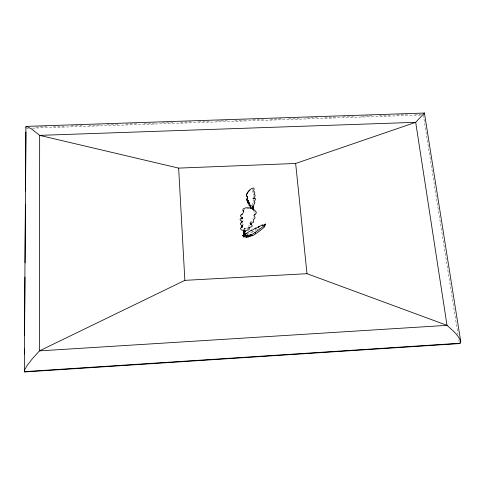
<?xml version="1.0" encoding="UTF-8"?>
<svg xmlns="http://www.w3.org/2000/svg" width="485" height="485" viewBox="0 0 485 485"><rect width="100%" height="100%" fill="white"/><g stroke="black" fill="none" stroke-linecap="round" stroke-linejoin="round"><path stroke-width="0.36" stroke-dasharray="2.42 1.82" d="M247.52 229.393L247.55 227.95A2.298 1.231 11.2 0 0 247.835 227.92M252.752 231.557C251.012 233.873 257.553 228.199 255.874 230.411M244.373 230.017L244.743 228.35L244.204 228.229A2.407 1.285 11.4 0 1 243.13 228.029M243.615 230.442L244.204 228.229M259.233 228.587L259.445 228.265L258.887 228.514M251.509 205.379L252.352 205.034M257.056 229.757L258.178 228.968M252.63 231.581L248.92 234.146L247.308 232.994M35.811 127.082L47.16 126.7M53.217 126.494L65.323 126.088M71.374 125.888L82.729 125.506M88.779 125.3L100.886 124.894M106.942 124.687L119.049 124.281M125.857 124.057L137.206 123.675M144.015 123.445L155.37 123.063M162.178 122.832L173.527 122.45M180.335 122.22L190.932 121.868M198.498 121.614L209.09 121.256M216.656 121.001L227.253 120.644M234.819 120.389L245.41 120.037M252.976 119.783L263.573 119.425M270.381 119.195L281.73 118.813M288.545 118.582L299.136 118.231M306.702 117.976L317.293 117.619M324.865 117.364L335.456 117.006M343.022 116.752L353.613 116.4M361.186 116.145L371.777 115.788M379.343 115.533L389.934 115.175M396.748 114.945L407.339 114.593M414.905 114.339L421.72 114.108M26.372 128.355L28.639 128.282M32.422 128.155L421.065 115.042M241.876 223.555L243.337 224.622A2.928 1.57 11.5 0 1 243.337 224.828M244.743 228.35L245.44 229.078A3.274 1.746 11.1 0 1 247.55 227.95M251.812 205.082L252.733 206.513M255.625 228.374L256.104 230.187M423.332 114.963L458.01 334.62M458.84 339.846L459.307 342.834M252.855 190.587A3.249 1.285 -52.3 0 1 252.752 190.908A2.643 1.043 -52.4 0 0 252.988 192.278A3.516 1.382 -52.2 0 1 253.406 192.563M252.097 189.229A3.249 1.285 -52.3 0 1 252.794 189.417M252.127 221.518A3.086 1.673 11.1 0 1 250.715 221.833A1.267 0.685 11.1 0 0 250.302 221.9M248.714 226.186A1.503 0.806 11.1 0 1 249.751 225.416M253.564 210.957A4.08 2.249 11.2 0 1 253.964 211.211M254.304 211.49A4.08 2.249 11.2 0 1 254.595 211.787M254.813 212.097A4.08 2.249 11.2 0 1 255.061 212.715M253.443 215.789A3.328 1.825 10.9 0 1 253.394 215.104M244.21 209.478A5.693 3.14 11.3 0 1 244.937 209.108M246.804 208.708A5.693 3.14 11.3 0 1 248.975 208.805M253.976 217.062A4.413 2.413 11.2 0 1 253.855 217.71M252.643 218.826A2.201 1.2 10.9 0 1 252.837 218.656M241.936 219.814A2.249 1.225 11.4 0 0 242.288 220.002A1.285 0.697 11.5 0 1 242.512 220.093M243.088 220.602A1.285 0.697 11.5 0 1 243.118 220.881M253.4 194.982A1.752 0.685 -52.3 0 1 253.309 194.097A3.516 1.382 -52.2 0 0 253.388 193.854M253.431 200.214A1.2 0.467 -52.1 0 0 253.34 201.251A1.837 0.709 -52 0 1 253.449 201.275M253.358 202.56A1.837 0.709 -52 0 1 253.103 202.979A2.619 1.006 -52.1 0 0 252.339 204.912M253.904 199.456A2.013 0.782 -52.1 0 1 253.528 200.075M252.818 198.383A1.006 0.394 -52.2 0 1 252.8 197.88M253.819 195.801A2.455 0.958 -52.2 0 1 253.673 196.298M253.412 196.849A2.455 0.958 -52.2 0 1 253.249 197.134"/><path stroke-width="0.73" d="M24.365 353.989L25.893 126.809L26.627 126.373L424.417 113.047L460.75 341.737L460.665 342.634L459.428 343.586L24.784 371.953L24.25 371.061L24.492 370.103L27.209 365.381L32.501 358.573L39.443 350.879L184.858 280.354L306.993 273.692L447.018 325.344C452.172 330.127 458.513 334.796 460.75 341.737M24.784 371.953L24.341 371.643L24.492 349.03M24.583 335.414L24.977 277.171M25.068 262.803L25.462 204.561M25.553 190.944L25.947 131.95M244.44 229.811L243.234 235.661L244.294 230.411M243.234 235.661L244.246 230.575L243.615 230.442A2.795 1.491 11.4 0 1 240.633 229.017A2.795 1.491 11.4 0 1 241.821 227.386L242.664 225.598A2.407 1.285 11.4 0 0 241.869 227.307M244.973 231.09L243.888 235.789L243.343 236.213L242.797 235.734L243.428 235.243L251.745 229.993L251.151 230.793A4.329 0.34 -36.5 0 0 251.576 230.642L255.171 228.235L255.971 227.938L255.51 228.665L259.505 226.125L258.384 227.319L259.081 226.889A4.504 0.364 -36.5 0 1 262.33 225.082A10.33 0.843 -36.4 0 0 264.179 224.688A6.857 0.564 -36.4 0 1 265.562 224.076L265.531 224.185A8.609 0.709 -36.5 0 1 255.019 232.491A6.178 0.509 -36.5 0 1 251.2 234.522A5.038 0.412 -36.5 0 0 249.878 234.976A6.644 0.54 -36.5 0 1 248.144 235.577L249.696 236.401A5.699 0.473 -36.5 0 0 251.194 235.892A4.31 0.364 -36.5 0 1 251.994 235.431M247.168 200.238A2.395 0.946 -52.1 0 1 246.926 198.941A5.499 2.183 -51.9 0 0 246.792 196.085A3.607 1.431 -52.2 0 1 246.465 195.103L246.538 194.788A4.535 1.794 -52.2 0 1 248.162 191.921M246.465 195.103L246.616 194.552A5.287 2.092 -52.3 0 1 252.509 188.283A3.789 1.497 -52.3 0 1 253.855 190.029A3.08 1.212 -52.4 0 0 254.134 191.63A4.098 1.607 -52.2 0 1 254.498 193.745A2.037 0.794 -52.3 0 0 254.68 194.8A2.861 1.115 -52.2 0 1 254.201 197.613A1.176 0.455 -52.2 0 0 253.831 198.577A1.176 0.455 -52.2 0 0 254.376 198.65A2.34 0.903 -52.1 0 1 255.474 198.777A2.34 0.903 -52.1 0 1 254.74 200.705A1.394 0.54 -52.1 0 0 254.522 202.069A2.134 0.818 -52 0 1 254.243 204.07A3.037 1.164 -52 0 0 253.364 206.452L253.782 209.769L253.419 210.138M244.179 233.946L244.901 231.163M245.052 231.418L243.888 235.789L244.246 230.575L245.052 231.418A3.801 2.019 11.1 0 1 247.502 230.12A2.674 1.425 11.2 0 0 249.005 228.35A1.752 0.934 11 0 1 250.06 227.186A2.934 1.576 11.1 0 0 252.085 226.168A2.934 1.576 11.1 0 0 250.812 224.428A1.473 0.794 11 0 1 250.169 223.549A1.473 0.794 11 0 1 251.188 223.033A3.589 1.946 11.1 0 0 253.419 220.669A2.564 1.394 10.9 0 1 253.807 219.256A5.147 2.813 11.2 0 0 254.589 216.401A3.88 2.134 10.8 0 1 255.183 214.243A4.765 2.631 11.1 0 0 254.528 210.351A6.644 3.668 11.3 0 0 243.597 208.635L243.276 208.908A5.293 2.922 11.3 0 0 243.088 210.72A8.033 4.42 11.9 0 1 241.366 214.588A3.504 1.916 11.4 0 0 242.191 217.656A0.727 0.394 11.5 0 1 242.536 218.104A0.727 0.394 11.5 0 1 242.009 218.365A2.619 1.419 11.5 0 0 240.136 219.293A2.619 1.419 11.5 0 0 241.378 220.899A1.497 0.806 11.5 0 1 242.354 221.766A1.497 0.806 11.5 0 1 241.542 222.433C238.602 223.567 241.621 225.234 242.603 226.259A3.401 1.819 11.6 0 1 242.427 226.95L241.821 227.386M265.562 224.076L264.598 226.665A7.372 0.618 -36.5 0 1 255.607 233.776A5.287 0.443 -36.5 0 1 252.327 235.504M241.342 222.269L242.124 221.402M253.364 206.452L252.382 206.859A2.237 0.861 -51.9 0 1 250.515 208.059A2.237 0.861 -51.9 0 1 250.678 206.331L250.866 205.676A2.722 1.055 -51.9 0 0 250.769 205.167L249.072 205.549L249.223 203.712A1.194 0.467 -52 0 0 249.454 202.785A1.194 0.467 -52 0 0 248.738 202.954A2.092 0.818 -52 0 1 247.696 202.875A2.092 0.818 -52 0 1 248.387 201.093L248.29 200.578A2.789 1.097 -52.1 0 1 247.065 199.396L246.926 198.941M424.514 113.102L423.987 114.03M248.872 202.494A1.025 0.4 -52 0 1 248.781 202.657L248.49 203.918L249.102 204.294M248.144 235.577L247.289 235.868A4.62 0.37 -36.5 0 1 247.18 235.267L247.659 234.788L243.725 237.153L245.258 235.546L243.585 236.365L244.379 235.534A4.844 0.376 -36.6 0 0 245.325 234.364L246.677 233.479L242.797 235.734L244.998 235.534M241.542 222.433L242.427 221.318M246.677 236.868L245.859 237.741L247.635 236.71M424.417 113.047L415.7 122.317L295.65 163.469L178.65 168.113L39.667 135.37L31.519 128.931L26.627 126.373M242.009 218.365L242.833 217.82A2.249 1.225 11.4 0 0 241.209 218.862M247.938 236.983A3.971 0.327 -36.5 0 0 248.957 236.65L249.575 236.304M242.797 235.734L245.325 234.364M246.792 196.085L246.913 196.067A6.414 2.54 -51.9 0 1 247.065 199.396M24.341 371.643L460.247 343.216M254.134 214.279L255.183 214.243M241.366 214.588L242.288 214.576M243.252 235.231L243.816 235.334M253.212 198.304L254.376 198.65M253.37 209.629L253.782 209.769L253.37 208.417M247.289 235.868L248.957 236.65M249.878 234.976L251.194 235.892M243.088 210.72L243.767 211.266M248.059 200.402L248.387 201.093M250.678 206.331L250.036 204.919A1.922 0.746 -52 0 0 250.096 206.422M255.019 232.491L255.607 233.776M248.781 202.657L249.223 203.712M252.479 207.034L252.921 208.332M253.782 209.769L252.733 206.513L253.285 209.411M252.273 206.525L253.188 209.417M250.06 222.809A1.267 0.685 11.1 0 0 250.393 223.033L250.812 224.428M252.17 206.477L252.885 209.253M25.893 126.809L25.978 127.409M295.65 163.469L306.993 273.692M248.896 227.065L249.005 228.35M178.65 168.113L184.858 280.354M248.138 202.13A1.794 0.703 -52 0 1 247.865 200.693M248.738 191.248A4.535 1.794 -52.2 0 1 249.957 190.156M250.393 223.033A2.522 1.358 11.1 0 1 251.491 224.537M241.663 215.128A3.007 1.643 11.4 0 1 241.815 214.922M243.719 211.127A4.529 2.504 11.3 0 1 243.628 210.72M264.022 226.768A5.868 0.497 -36.5 0 1 264.622 226.568M248.084 236.819A3.971 0.327 -36.5 0 1 248.544 236.389M246.913 196.067A4.207 1.667 -52.2 0 1 246.532 194.921M253.855 198.104A2.013 0.782 -52.1 0 1 254.17 198.626M39.667 135.37L39.443 350.879L447.018 325.344L415.7 122.317L39.667 135.37"/></g></svg>
